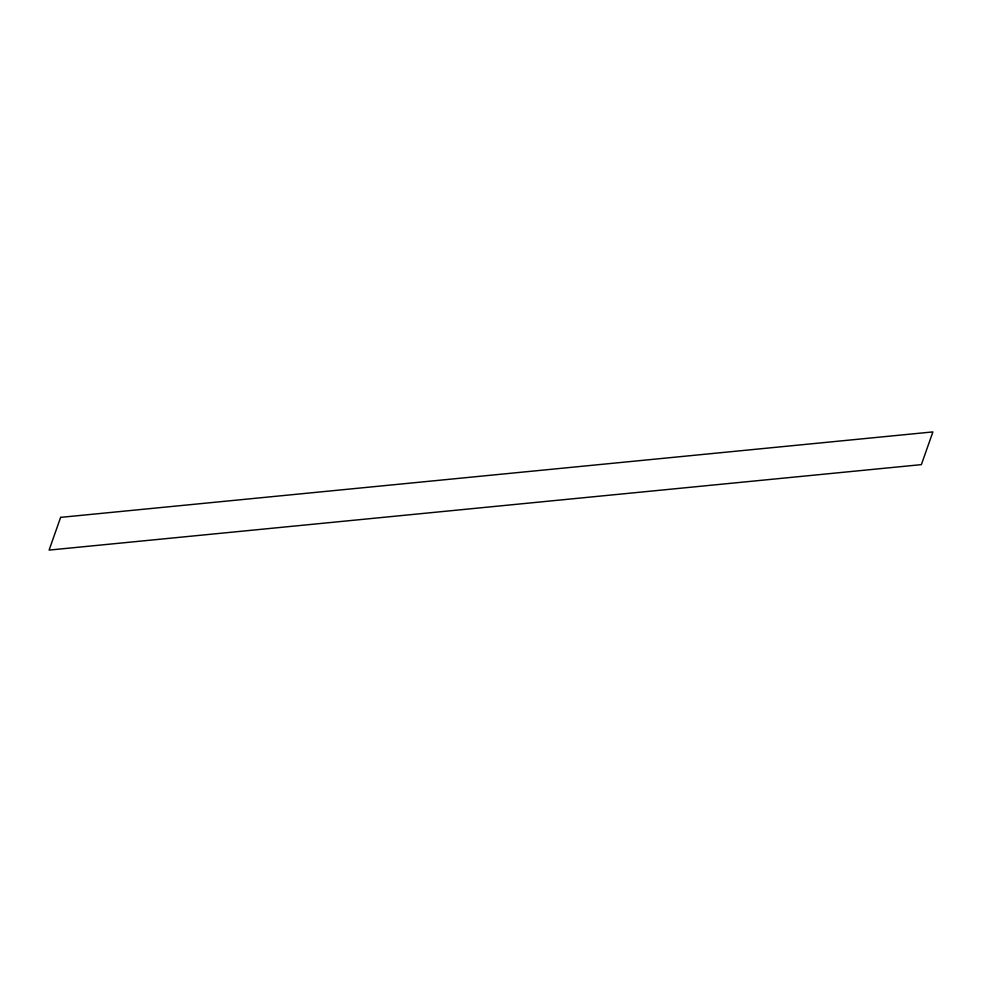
<?xml version="1.0" encoding="UTF-8"?>
<svg xmlns="http://www.w3.org/2000/svg" width="982" height="982" viewBox="0 0 982 982"><rect width="100%" height="100%" fill="white"/><g stroke="black" fill="none" stroke-linecap="round" stroke-linejoin="round"><path stroke-width="1.47" d="M60.626 517.367L49.1 550.092L921.374 464.633L932.9 431.908L60.626 517.367"/></g></svg>
